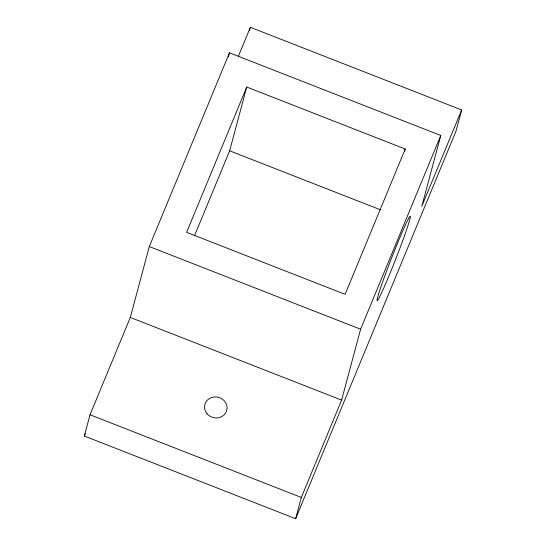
<?xml version="1.0" encoding="UTF-8"?>
<svg xmlns="http://www.w3.org/2000/svg" width="546" height="546" viewBox="0 0 546 546"><rect width="100%" height="100%" fill="white"/><g stroke="black" fill="none" stroke-linecap="round" stroke-linejoin="round"><path stroke-width="0.82" d="M461.67 109.964L455.971 131.224L295.645 518.7L84.33 436.036L90.029 414.776L130.303 317.444L149.297 246.56L229.463 52.819L440.772 135.483L421.778 206.368L461.67 109.964L250.355 27.3L238.356 56.299M228.371 56.893L229.463 52.819M249.481 30.569L250.355 27.3M194.553 235.626L229.648 150.798L246.737 87.032L405.221 149.031L404.566 151.481M295.645 518.7L301.337 497.447L341.612 400.109L360.606 329.224L440.772 135.483M84.33 436.036L85.312 433.674M246.737 87.032L186.616 232.337L345.099 294.335L405.221 149.031M229.648 150.798L380.207 209.698M149.297 246.56L360.606 329.224M130.303 317.444L341.612 400.109M90.029 414.776L301.337 497.447M378.535 294.185L377.259 298.839A45.427 2.116 -68.6 0 0 388.8 276.283A45.427 2.116 -68.6 0 0 408.852 222.741L410.128 218.086A45.427 2.116 -68.6 0 0 398.587 240.636A45.427 2.116 -68.6 0 0 378.535 294.185M207.07 413.766A11.357 10.47 15 0 0 226.385 411.575A11.357 10.47 15 0 0 214.012 396.99A11.357 10.47 15 0 0 207.07 413.766"/></g></svg>
